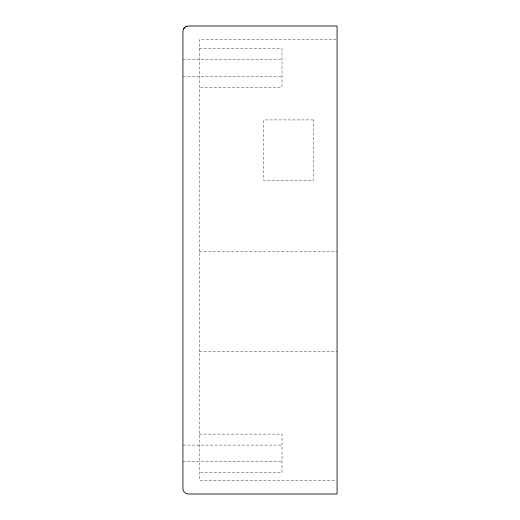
<?xml version="1.0" encoding="UTF-8"?>
<svg xmlns="http://www.w3.org/2000/svg" width="520" height="520" viewBox="0 0 520 520"><rect width="100%" height="100%" fill="white"/><g stroke="black" fill="none" stroke-linecap="round" stroke-linejoin="round"><path stroke-width="0.39" stroke-dasharray="2.6 1.95" d="M336.271 39.767L199.433 39.767L199.433 480.233L336.271 480.233M199.433 48.678L282.022 48.678L282.022 87.217L199.433 87.217M182.917 59.69L282.022 59.69M182.917 76.206L282.022 76.206M199.433 251.589L337.084 251.589M199.433 351.247L337.084 351.247M199.433 434.09L282.022 434.09L282.022 472.628L199.433 472.628M182.917 445.101L282.022 445.101M182.917 461.617L282.022 461.617M313.293 119.925L263.744 119.925L263.744 180.492L313.293 180.492L313.293 119.925"/><path stroke-width="0.78" d="M183.658 28.756L182.917 31.506L182.917 488.495C182.897 491.439 185.478 494.019 188.422 494L337.084 494L337.084 26L188.422 26L185.672 26.735L183.658 28.756L184.529 27.612M185.672 26.735L186.999 26.189"/></g></svg>
